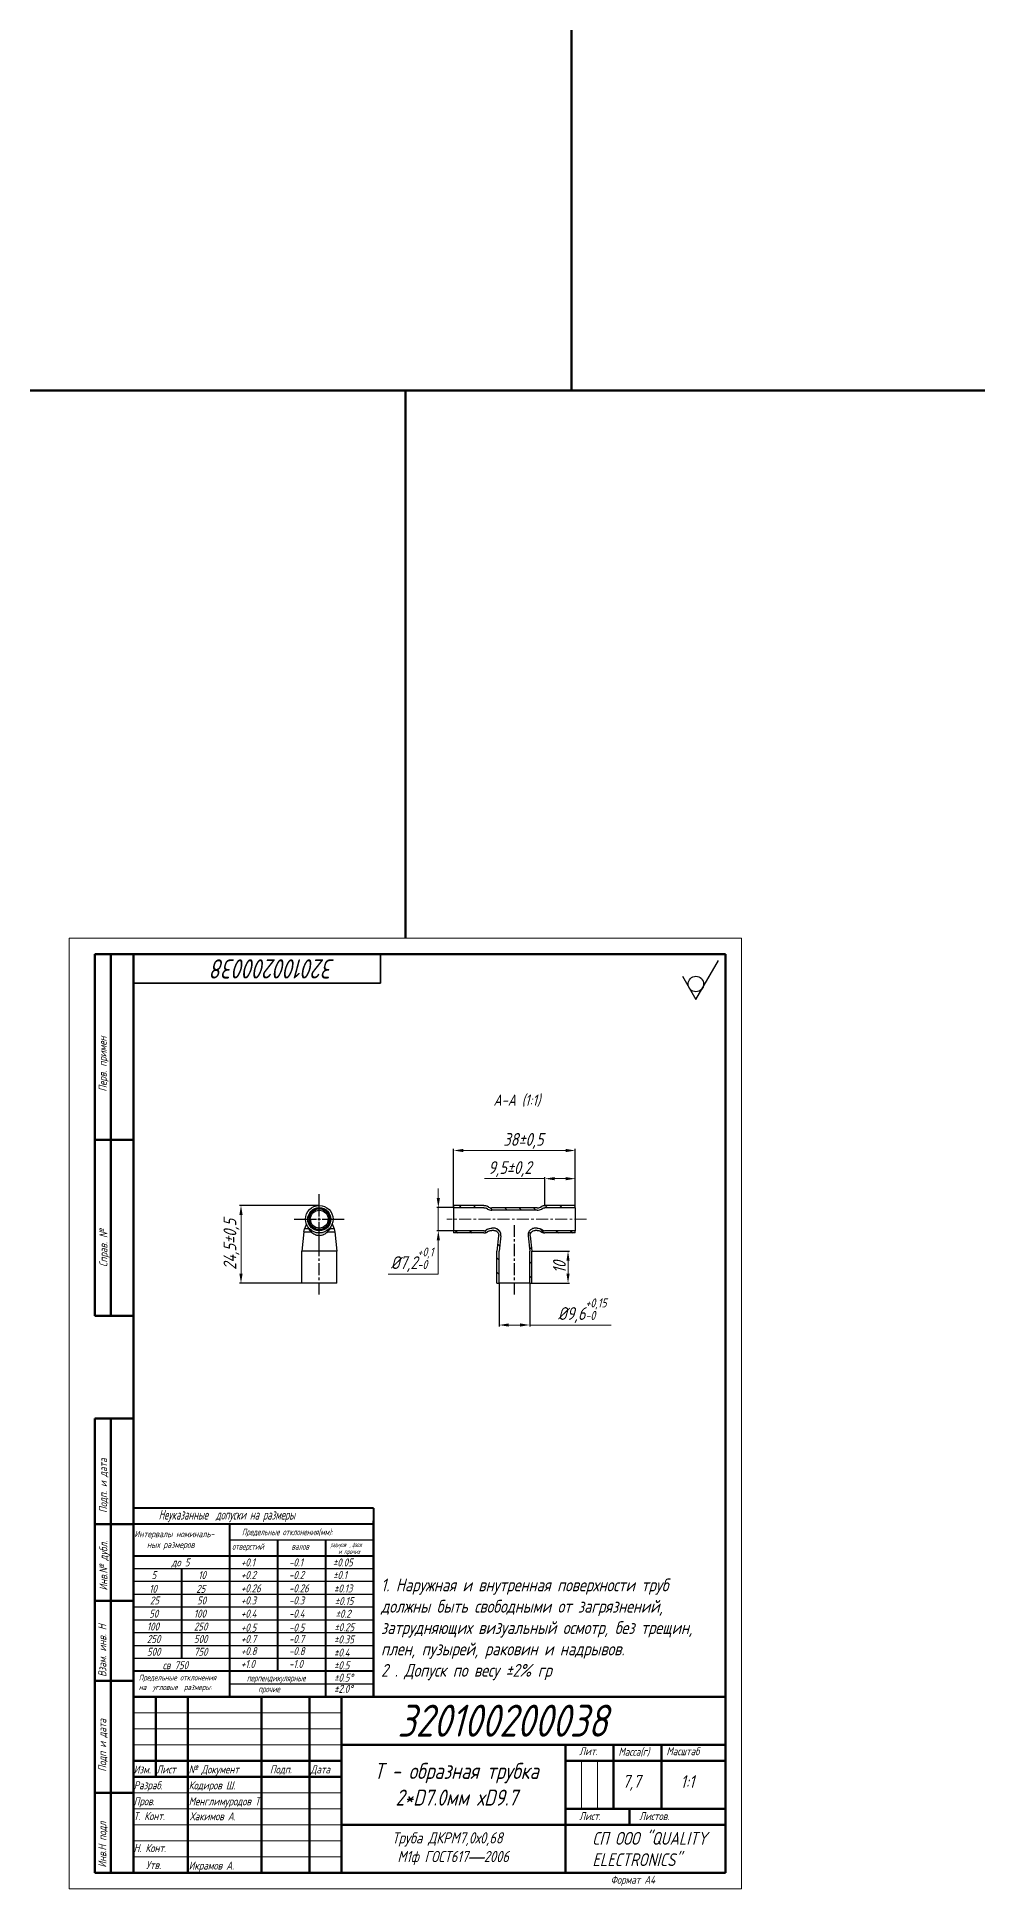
# Model space of a CAD drawing. Header units: millimetres. Extents: x 937859 to 970574, y 987894 to 996517.
# Drawn here: x 943157 to 943451, y 990377 to 990956 of the extents above; entities that cross this region are included whole.
import ezdxf

# ---------------------------------------------------------------- set-up
doc = ezdxf.new("R2010")
doc.units = ezdxf.units.MM
doc.header["$LTSCALE"] = 0.5
for name, pattern in [('CENTER', [0.6, 0.375, -0.075, 0.075, -0.075]), ('CENTER2', [28.575, 19.05, -3.175, 3.175, -3.175]), ('K5LT_BASIC', [0])]:
    doc.linetypes.add(name, pattern=pattern)
doc.layers.add('DIM', color=4, linetype='Continuous')
for name, color, linetype, lineweight in [('MD_Hatching', 7, 'Continuous', 25), ('MD_Visible', 7, 'Continuous', 25), ('MD_Visible Narrow', 7, 'Continuous', 25)]:
    doc.layers.add(name, color=color, linetype=linetype, lineweight=lineweight)
doc.styles.add('GOST type A', font='GOST_A.TTF', dxfattribs={"oblique": 15, "height": 4})
doc.styles.get("Standard").update_dxf_attribs({"font": 'GOST_A.TTF', "oblique": 15})
doc.styles.add('Table text', font='GOST_A.TTF', dxfattribs={"oblique": 15, "height": 2.8})
doc.dimstyles.new('GOST standart', dxfattribs={"dimtxt": 4, "dimasz": 3, "dimexe": 0.5, "dimexo": 0, "dimgap": 0.7, "dimtad": 1, "dimtoh": 1, "dimdec": 1, "dimtxsty": 'GOST type A', "dimcen": 2.5, "dimadec": 0, "dimazin": 0, "dimtfac": 1, "dimtdec": 1, "dimtmove": 0, "dimatfit": 3, "dimfxl": 1, "dimlwd": 5, "dimarcsym": 0})

# ---------------------------------------------------------------- blocks, each defined once
blk = doc.blocks.new('*U672')
at = {"color": 0, "linetype": 'CENTER', "lineweight": 5, "ltscale": 20, "transparency": 16777216}
blk.add_line((8.23, 0), (-35.41, 0), dxfattribs=at)
blk = doc.blocks.new('*U673')
at = {"color": 0, "linetype": 'CENTER', "ltscale": 20, "transparency": 16777216}
blk.add_line((0, -8.48), (0, 13.14), dxfattribs=at)
blk = doc.blocks.new('*U674')
at = {"color": 0, "linetype": 'CENTER2', "transparency": 16777216}
for p, q in [((0, 0.86), (0, 7.8)), ((-7.8, 0), (-0.86, 0)), ((0.86, 0), (7.8, 0)), ((0, -7.8), (0, -0.86))]:
    blk.add_line(p, q, dxfattribs=at)
at = {"color": 0, "linetype": 'Continuous', "transparency": 16777216}
for p, q in [((-0.43, 0), (0.43, 0)), ((0, -0.43), (0, 0.43))]:
    blk.add_line(p, q, dxfattribs=at)
blk = doc.blocks.new('*U675')
at = {"color": 0, "linetype": 'CENTER', "ltscale": 20, "transparency": 16777216}
blk.add_line((0, -8.5), (0, 8.5), dxfattribs=at)
blk = doc.blocks.new('*D676')
at = {"color": 0, "lineweight": 5, "transparency": 16777216}
for p, q in [((943282.15, 990593.03), (943282.15, 990596.03)), ((943282.15, 990590.03), (943282.15, 990582.83)), ((943282.15, 990579.83), (943282.15, 990569.27)), ((943282.15, 990569.27), (943266.45, 990569.27))]:
    blk.add_line(p, q, dxfattribs=at)
at = {"color": 0, "lineweight": -2, "transparency": 16777216}
for p, q in [((943286.93, 990590.03), (943281.65, 990590.03)), ((943286.93, 990582.83), (943281.65, 990582.83))]:
    blk.add_line(p, q, dxfattribs=at)
at = {"color": 0, "lineweight": 5, "transparency": 16777216}
for points in [[(943281.65, 990593.03), (943282.65, 990593.03), (943282.15, 990590.03)], [(943281.65, 990579.83), (943282.65, 990579.83), (943282.15, 990582.83)]]:
    blk.add_solid(points, dxfattribs=at)
at = {"layer": 'Defpoints', "color": 0, "lineweight": 5, "transparency": 16777216}
for p in [(943286.93, 990590.03), (943282.15, 990582.83), (943286.93, 990582.83)]:
    blk.add_point(p, dxfattribs=at)
at = {"color": 0, "lineweight": 5, "transparency": 16777216, "insert": (943273.95, 990573.75), "char_height": 4, "width": 6.5279, "attachment_point": 5, "style": 'GOST type A'}
blk.add_mtext('%%C7,2{\\H0.7x;\\S+0,1^ -0;}', dxfattribs=at)
blk = doc.blocks.new('*D677')
at = {"color": 0, "lineweight": -2, "transparency": 16777216}
for p, q in [((943301.17, 990566.43), (943301.17, 990552.87)), ((943310.69, 990566.43), (943310.69, 990552.87))]:
    blk.add_line(p, q, dxfattribs=at)
at = {"color": 0, "lineweight": 5, "transparency": 16777216}
for p, q in [((943304.17, 990553.37), (943307.69, 990553.37)), ((943310.69, 990553.37), (943336.11, 990553.37))]:
    blk.add_line(p, q, dxfattribs=at)
for points in [[(943304.17, 990553.87), (943304.17, 990552.87), (943301.17, 990553.37)], [(943307.69, 990553.87), (943307.69, 990552.87), (943310.69, 990553.37)]]:
    blk.add_solid(points, dxfattribs=at)
at = {"layer": 'Defpoints', "color": 0, "lineweight": 5, "transparency": 16777216}
for p in [(943301.17, 990566.43), (943310.69, 990566.43), (943301.17, 990553.37)]:
    blk.add_point(p, dxfattribs=at)
at = {"color": 0, "lineweight": 5, "transparency": 16777216, "insert": (943327.11, 990557.85), "char_height": 4, "attachment_point": 5, "style": 'GOST type A'}
blk.add_mtext('%%C9,6{\\H0.7x;\\S+0,15^ -0;}', dxfattribs=at)
blk = doc.blocks.new('*D678')
at = {"color": 0, "lineweight": -2, "transparency": 16777216}
for p, q in [((943244.96, 990590.73), (943220.01, 990590.73)), ((943244.96, 990566.43), (943220.01, 990566.43))]:
    blk.add_line(p, q, dxfattribs=at)
at = {"color": 0, "lineweight": 5, "transparency": 16777216}
blk.add_line((943220.51, 990587.73), (943220.51, 990569.43), dxfattribs=at)
for points in [[(943220.01, 990587.73), (943221.01, 990587.73), (943220.51, 990590.73)], [(943220.01, 990569.43), (943221.01, 990569.43), (943220.51, 990566.43)]]:
    blk.add_solid(points, dxfattribs=at)
at = {"layer": 'Defpoints', "color": 0, "lineweight": 5, "transparency": 16777216}
for p in [(943244.96, 990590.73), (943220.51, 990566.43), (943244.96, 990566.43)]:
    blk.add_point(p, dxfattribs=at)
at = {"color": 0, "lineweight": 5, "transparency": 16777216, "insert": (943217.51, 990578.58), "char_height": 4, "attachment_point": 5, "rotation": 90, "style": 'GOST type A'}
blk.add_mtext('24,5%%P0,5', dxfattribs=at)
blk = doc.blocks.new('*D679')
at = {"color": 0, "lineweight": -2, "transparency": 16777216}
for p, q in [((943286.93, 990590.03), (943286.93, 990608.39)), ((943324.93, 990590.03), (943324.93, 990608.39))]:
    blk.add_line(p, q, dxfattribs=at)
at = {"color": 0, "lineweight": 5, "transparency": 16777216}
blk.add_line((943321.93, 990607.89), (943289.93, 990607.89), dxfattribs=at)
for points in [[(943289.93, 990608.39), (943289.93, 990607.39), (943286.93, 990607.89)], [(943321.93, 990608.39), (943321.93, 990607.39), (943324.93, 990607.89)]]:
    blk.add_solid(points, dxfattribs=at)
at = {"layer": 'Defpoints', "color": 0, "lineweight": 5, "transparency": 16777216}
for p in [(943286.93, 990607.89), (943286.93, 990590.03), (943324.93, 990590.03)]:
    blk.add_point(p, dxfattribs=at)
at = {"color": 0, "lineweight": 5, "transparency": 16777216, "insert": (943308.73, 990610.89), "char_height": 4, "attachment_point": 5, "style": 'GOST type A'}
blk.add_mtext('38%%P0,5', dxfattribs=at)
blk = doc.blocks.new('*D680')
at = {"color": 0, "lineweight": 5, "transparency": 16777216}
for p, q in [((943315.47, 990599.09), (943296.54, 990599.09)), ((943321.93, 990599.09), (943318.47, 990599.09))]:
    blk.add_line(p, q, dxfattribs=at)
at = {"color": 0, "lineweight": -2, "transparency": 16777216}
for p, q in [((943315.47, 990590.73), (943315.47, 990599.59)), ((943324.93, 990590.73), (943324.93, 990599.59))]:
    blk.add_line(p, q, dxfattribs=at)
at = {"color": 0, "lineweight": 5, "transparency": 16777216}
for points in [[(943318.47, 990599.59), (943318.47, 990598.59), (943315.47, 990599.09)], [(943321.93, 990599.59), (943321.93, 990598.59), (943324.93, 990599.09)]]:
    blk.add_solid(points, dxfattribs=at)
at = {"layer": 'Defpoints', "color": 0, "lineweight": 5, "transparency": 16777216}
for p in [(943315.47, 990599.09), (943315.47, 990590.73), (943324.93, 990590.73)]:
    blk.add_point(p, dxfattribs=at)
at = {"color": 0, "lineweight": 0, "transparency": 16777216, "insert": (943304.5, 990602.09), "char_height": 4, "attachment_point": 5, "style": 'GOST type A'}
blk.add_mtext('9,5%%P0,2', dxfattribs=at)
blk = doc.blocks.new('*D681')
at = {"color": 0, "lineweight": -2, "transparency": 16777216}
for p, q in [((943311.39, 990576.43), (943323.17, 990576.43)), ((943311.39, 990566.43), (943323.17, 990566.43))]:
    blk.add_line(p, q, dxfattribs=at)
at = {"color": 0, "lineweight": 5, "transparency": 16777216}
blk.add_line((943322.67, 990569.43), (943322.67, 990573.43), dxfattribs=at)
for points in [[(943322.17, 990573.43), (943323.17, 990573.43), (943322.67, 990576.43)], [(943322.17, 990569.43), (943323.17, 990569.43), (943322.67, 990566.43)]]:
    blk.add_solid(points, dxfattribs=at)
at = {"layer": 'Defpoints', "color": 0, "lineweight": 5, "transparency": 16777216}
for p in [(943311.39, 990576.43), (943322.67, 990576.43), (943311.39, 990566.43)]:
    blk.add_point(p, dxfattribs=at)
at = {"color": 0, "lineweight": 5, "transparency": 16777216, "insert": (943319.97, 990571.43), "char_height": 4, "attachment_point": 5, "rotation": 90, "style": 'GOST type A'}
blk.add_mtext('10', dxfattribs=at)

msp = doc.modelspace()

# ---------------------------------------------------------------- linework, layer by layer
at = {"color": 1, "lineweight": 70}
for p in [(943323.711, 991090.675), (942841.041, 990845.268), (943647.134, 990845.268)]:
    msp.add_line(p, (943323.711, 990845.268), dxfattribs=at)
at = {"color": 1, "lineweight": 90}
msp.add_line((943271.883, 990674.194), (943271.883, 990845.268), dxfattribs=at)
at = {"lineweight": 5}
for p, q in [((943376.883, 990674.194), (943166.883, 990674.194)), ((943166.883, 990674.194), (943376.883, 990674.194)), ((943166.883, 990377.194), (943166.883, 990674.194)), ((943376.883, 990674.194), (943376.883, 990377.194)), ((943186.883, 990432.194), (943251.883, 990432.194)), ((943186.883, 990427.194), (943251.883, 990427.194)), ((943186.883, 990422.194), (943251.883, 990422.194)), ((943326.883, 990402.194), (943326.883, 990417.194)), ((943331.883, 990402.194), (943331.883, 990417.194)), ((943331.883, 990402.194), (943331.883, 990417.194)), ((943186.883, 990407.194), (943251.883, 990407.194)), ((943186.883, 990402.194), (943251.883, 990402.194)), ((943186.883, 990397.194), (943251.883, 990397.194)), ((943186.883, 990392.194), (943251.883, 990392.194)), ((943186.883, 990387.194), (943251.883, 990387.194)), ((943376.883, 990377.194), (943166.883, 990377.194))]:
    msp.add_line(p, q, dxfattribs=at)
at = {"lineweight": 50}
for p, q in [((943174.883, 990669.194), (943186.883, 990669.194)), ((943174.883, 990556.194), (943174.883, 990669.194)), ((943179.883, 990669.194), (943186.883, 990669.194)), ((943179.883, 990556.194), (943179.883, 990669.194)), ((943186.883, 990669.194), (943371.883, 990669.194)), ((943186.883, 990382.194), (943186.883, 990669.194)), ((943186.883, 990669.194), (943186.883, 990556.194)), ((943186.883, 990669.194), (943186.883, 990556.194)), ((943371.883, 990669.194), (943371.883, 990382.194)), ((943186.883, 990611.194), (943174.883, 990611.194)), ((943186.883, 990556.194), (943174.883, 990556.194)), ((943186.883, 990556.194), (943179.883, 990556.194)), ((943174.883, 990467.194), (943174.883, 990524.194)), ((943174.883, 990524.194), (943186.883, 990524.194)), ((943179.883, 990467.194), (943179.883, 990524.194)), ((943186.883, 990524.194), (943186.883, 990467.194)), ((943186.883, 990524.194), (943186.883, 990467.194)), ((943174.883, 990491.194), (943186.883, 990491.194)), ((943174.883, 990467.194), (943174.883, 990491.194)), ((943186.883, 990491.194), (943186.883, 990467.194)), ((943174.883, 990467.194), (943186.883, 990467.194)), ((943174.883, 990382.194), (943174.883, 990467.194)), ((943186.883, 990467.194), (943174.883, 990467.194)), ((943186.883, 990467.194), (943174.883, 990467.194)), ((943179.883, 990467.194), (943179.883, 990382.194)), ((943186.883, 990467.194), (943179.883, 990467.194)), ((943186.883, 990467.194), (943186.883, 990382.194)), ((943174.883, 990442.194), (943186.883, 990442.194)), ((943174.883, 990407.194), (943174.883, 990442.194)), ((943186.883, 990442.194), (943186.883, 990407.194)), ((943186.883, 990437.194), (943371.883, 990437.194)), ((943186.883, 990382.194), (943186.883, 990437.194)), ((943186.883, 990437.194), (943251.883, 990437.194)), ((943193.883, 990437.194), (943193.883, 990412.194)), ((943203.883, 990437.194), (943203.883, 990382.194)), ((943226.883, 990437.194), (943226.883, 990382.194)), ((943241.883, 990437.194), (943241.883, 990382.194)), ((943251.883, 990437.194), (943251.883, 990382.194)), ((943371.883, 990437.194), (943371.883, 990382.194)), ((943186.883, 990417.194), (943251.883, 990417.194)), ((943251.883, 990422.194), (943371.883, 990422.194)), ((943321.883, 990422.194), (943321.883, 990382.194)), ((943321.883, 990417.194), (943371.883, 990417.194)), ((943336.883, 990402.194), (943336.883, 990422.194)), ((943336.883, 990402.194), (943336.883, 990422.194)), ((943351.883, 990402.194), (943351.883, 990422.194)), ((943351.883, 990402.194), (943351.883, 990422.194)), ((943186.883, 990412.194), (943251.883, 990412.194)), ((943186.883, 990407.194), (943174.883, 990407.194)), ((943321.883, 990402.194), (943371.883, 990402.194)), ((943341.883, 990397.194), (943341.883, 990402.194)), ((943251.883, 990397.194), (943371.883, 990397.194)), ((943186.883, 990382.194), (943174.883, 990382.194)), ((943371.883, 990382.194), (943186.883, 990382.194)), ((943371.883, 990382.194), (943186.883, 990382.194))]:
    msp.add_line(p, q, dxfattribs=at)
at = {"lineweight": 35, "ltscale": 10}
for p, q in [((943186.883, 990669.194), (943264.046, 990669.194)), ((943186.883, 990660.18), (943186.883, 990669.194)), ((943264.046, 990669.194), (943264.046, 990660.18)), ((943264.046, 990660.18), (943186.883, 990660.18))]:
    msp.add_line(p, q, dxfattribs=at)
for p, q in [((943362.607, 990655.048), (943369.649, 990667.246)), ((943261.883, 990486.194), (943216.883, 990486.194)), ((943261.883, 990477.194), (943186.883, 990477.194)), ((943261.883, 990473.194), (943186.883, 990473.194)), ((943261.883, 990469.194), (943186.883, 990469.194)), ((943261.883, 990465.194), (943186.883, 990465.194)), ((943261.883, 990461.194), (943186.883, 990461.194)), ((943261.883, 990457.194), (943186.883, 990457.194)), ((943261.883, 990453.194), (943186.883, 990453.194)), ((943261.883, 990457.194), (943261.883, 990437.194)), ((943261.883, 990449.194), (943186.883, 990449.194)), ((943261.883, 990441.194), (943216.883, 990441.194)), ((943261.883, 990441.194), (943216.883, 990441.194)), ((943261.883, 990437.194), (943261.883, 990445.194)), ((943261.883, 990437.194), (943261.883, 990442.194)), ((943261.883, 990437.194), (943371.883, 990437.194)), ((943371.883, 990437.194), (943371.883, 990382.194))]:
    msp.add_line(p, q)
at = {"lineweight": 40}
for p, q in [((943186.883, 990496.194), (943186.883, 990437.194)), ((943261.883, 990496.194), (943186.883, 990496.194)), ((943261.883, 990496.194), (943261.883, 990437.194)), ((943261.883, 990491.194), (943186.883, 990491.194)), ((943216.883, 990491.194), (943216.883, 990437.194)), ((943261.883, 990481.194), (943186.883, 990481.194)), ((943231.883, 990486.194), (943231.883, 990445.194)), ((943246.883, 990486.194), (943246.883, 990437.194)), ((943201.883, 990477.194), (943201.883, 990449.194)), ((943261.883, 990445.194), (943186.883, 990445.194)), ((943261.883, 990437.194), (943186.883, 990437.194))]:
    msp.add_line(p, q, dxfattribs=at)
at = {"linetype": 'K5LT_BASIC', "lineweight": 40}
msp.add_line((943261.883, 990437.194), (943261.883, 990492.194), dxfattribs=at)
msp.add_lwpolyline([(943358.409, 990662.318), (943362.607, 990655.048), (943366.804, 990662.318)])
msp.add_circle((943362.607, 990659.895), 2.423)
at = {"layer": 'MD_Hatching', "linetype": 'Continuous'}
for p, q in [((943288.632, 990590.729), (943289.332, 990590.029)), ((943293.122, 990590.729), (943293.822, 990590.029)), ((943315.573, 990590.729), (943316.273, 990590.029)), ((943320.063, 990590.729), (943320.763, 990590.029)), ((943324.553, 990590.729), (943324.934, 990590.348)), ((943298.346, 990589.995), (943299.112, 990589.229)), ((943302.902, 990589.929), (943303.602, 990589.229)), ((943307.392, 990589.929), (943308.092, 990589.229)), ((943311.883, 990589.929), (943312.583, 990589.229)), ((943287.552, 990582.829), (943288.252, 990582.129)), ((943292.042, 990582.829), (943292.742, 990582.129)), ((943296.526, 990582.835), (943297.103, 990582.257)), ((943300.423, 990583.428), (943301.503, 990582.348)), ((943310.404, 990582.427), (943310.938, 990581.893)), ((943313.814, 990583.507), (943315.17, 990582.152)), ((943318.983, 990582.829), (943319.683, 990582.129)), ((943323.473, 990582.829), (943324.173, 990582.129)), ((943300.474, 990574.397), (943301.174, 990573.697)), ((943300.713, 990578.648), (943301.349, 990578.012)), ((943310.543, 990577.798), (943311.332, 990577.009)), ((943310.694, 990573.157), (943311.394, 990572.457)), ((943300.474, 990569.906), (943301.174, 990569.206)), ((943310.694, 990568.667), (943311.394, 990567.967))]:
    msp.add_line(p, q, dxfattribs=at)
at = {"layer": 'MD_Visible', "extrusion": (1, -1.83697e-16, -2.9694e-13)}
for p, q in [((943286.934, 990590.729), (943286.934, 990590.029)), ((943296.398, 990590.729), (943286.934, 990590.729)), ((943297.856, 990590.197), (943297.398, 990590.461)), ((943314.013, 990590.197), (943314.47, 990590.461)), ((943324.934, 990590.729), (943315.47, 990590.729)), ((943324.934, 990590.029), (943324.934, 990590.729)), ((943296.398, 990590.029), (943286.934, 990590.029)), ((943286.934, 990590.029), (943286.934, 990582.829)), ((943297.506, 990589.591), (943297.048, 990589.855)), ((943313.013, 990589.929), (943298.856, 990589.929)), ((943313.013, 990589.229), (943298.856, 990589.229)), ((943314.363, 990589.591), (943314.82, 990589.855)), ((943324.934, 990590.029), (943315.47, 990590.029)), ((943324.934, 990590.029), (943324.934, 990582.829)), ((943286.934, 990582.829), (943286.934, 990582.129)), ((943296.398, 990582.829), (943286.934, 990582.829)), ((943296.398, 990582.129), (943286.934, 990582.129)), ((943297.506, 990583.267), (943297.048, 990583.003)), ((943297.856, 990582.661), (943297.398, 990582.397)), ((943299.504, 990583.629), (943298.856, 990583.629)), ((943299.504, 990582.929), (943298.856, 990582.929)), ((943300.995, 990581.268), (943300.474, 990576.429)), ((943301.691, 990581.193), (943301.174, 990576.391)), ((943310.177, 990581.193), (943310.694, 990576.391)), ((943310.873, 990581.268), (943311.394, 990576.429)), ((943313.013, 990583.629), (943312.364, 990583.629)), ((943313.013, 990582.929), (943312.364, 990582.929)), ((943314.013, 990582.661), (943314.47, 990582.397)), ((943314.363, 990583.267), (943314.82, 990583.003)), ((943324.934, 990582.829), (943315.47, 990582.829)), ((943324.934, 990582.129), (943315.47, 990582.129)), ((943324.934, 990582.129), (943324.934, 990582.829)), ((943300.474, 990566.429), (943300.474, 990576.429)), ((943301.174, 990566.429), (943301.174, 990576.391)), ((943310.694, 990566.429), (943310.694, 990576.391)), ((943311.394, 990566.429), (943311.394, 990576.429)), ((943300.474, 990566.429), (943301.174, 990566.429)), ((943310.694, 990566.429), (943301.174, 990566.429)), ((943310.694, 990566.429), (943311.394, 990566.429))]:
    msp.add_line(p, q, dxfattribs=at)
at = {"layer": 'MD_Visible'}
for p, q in [((943240.929, 990584.943), (943240.366, 990583.379)), ((943248.999, 990584.943), (943249.561, 990583.379)), ((943240.152, 990582.453), (943239.504, 990576.429)), ((943249.775, 990582.453), (943250.424, 990576.429)), ((943244.964, 990576.429), (943239.504, 990576.429)), ((943239.504, 990566.429), (943239.504, 990576.429)), ((943250.424, 990576.429), (943244.964, 990576.429)), ((943250.424, 990566.429), (943250.424, 990576.429)), ((943244.964, 990566.429), (943239.504, 990566.429)), ((943250.424, 990566.429), (943244.964, 990566.429))]:
    msp.add_line(p, q, dxfattribs=at)
at = {"layer": 'MD_Visible', "extrusion": (0, 0, -1)}
for centre, radius, start, end in [((-943244.964, 990586.429), 4.3, 270, 90), ((-943244.964, 990586.429), 4.3, 90, 270), ((-943244.964, 990586.429), 3.6, 270, 90), ((-943244.964, 990586.429), 2.8, 270, 90), ((-943244.964, 990586.429), 3.6, 90, 270), ((-943244.964, 990586.429), 2.8, 90, 270), ((-943244.129, 990582.025), 4, 6.146626, 19.798876), ((-943245.798, 990582.025), 4, 160.201124, 173.853374)]:
    msp.add_arc(centre, radius, start, end, dxfattribs=at)
at = {"layer": 'MD_Visible', "extrusion": (-2.24964e-32, -1.22465e-16, -1)}
for centre, radius, start, end in [((-943296.398, 990588.729), 2, 90, 120), ((-943315.47, 990588.729), 2, 60, 90), ((-943296.398, 990588.729), 1.3, 90, 120), ((-943315.47, 990588.729), 1.3, 60, 90), ((-943298.856, 990580.929), 2.7, 60, 90), ((-943313.013, 990580.929), 2.7, 90, 120), ((-943313.013, 990580.929), 2, 90, 120)]:
    msp.add_arc(centre, radius, start, end, dxfattribs=at)
at = {"layer": 'MD_Visible'}
for centre, radius, start, end in [((943298.856, 990591.929), 2.7, 240, 270), ((943298.856, 990591.929), 2, 240, 270), ((943313.013, 990591.929), 2, 270, 300), ((943313.013, 990591.929), 2.7, 270, 300), ((943296.398, 990584.129), 1.3, 270, 300), ((943296.398, 990584.129), 2, 270, 300), ((943315.47, 990584.129), 2, 240, 270), ((943315.47, 990584.129), 1.3, 240, 270)]:
    msp.add_arc(centre, radius, start, end, dxfattribs=at)
at = {"layer": 'MD_Visible', "extrusion": (5.04646e-29, -1.22465e-16, -1)}
msp.add_arc((-943298.856, 990580.929), 2, 60, 90, dxfattribs=at)
at = {"layer": 'MD_Visible'}
for points in [[(943242.177, 990586.159), (943242.197, 990585.945), (943242.246, 990585.707), (943242.335, 990585.464)], [(943242.246, 990585.755), (943242.306, 990585.511), (943242.404, 990585.258), (943242.552, 990585.006)], [(943247.592, 990585.464), (943247.681, 990585.707), (943247.73, 990585.945), (943247.75, 990586.159)]]:
    msp.add_open_spline(points, degree=3, dxfattribs=at)
for points, knots in [([(943301.691, 990581.193), (943301.71, 990581.369), (943301.708, 990581.547), (943301.659, 990581.912), (943301.609, 990582.097), (943301.426, 990582.536), (943301.267, 990582.775), (943300.863, 990583.184), (943300.619, 990583.348), (943300.082, 990583.572), (943299.794, 990583.629), (943299.504, 990583.629)], [-0.37014871, -0.37014871, -0.37014871, -0.37014871, -0.31706326, -0.31706326, -0.25973, -0.25973, -0.17446073, -0.17446073, -0.08708051, -0.08708051, 0, 0, 0, 0]), ([(943299.504, 990582.929), (943299.625, 990582.929), (943299.745, 990582.914), (943299.989, 990582.854), (943300.111, 990582.807), (943300.395, 990582.651), (943300.545, 990582.526), (943300.793, 990582.222), (943300.886, 990582.044), (943300.999, 990581.664), (943301.017, 990581.465), (943300.995, 990581.268)], [-0.25237412, -0.25237412, -0.25237412, -0.25237412, -0.2161795, -0.2161795, -0.17708864, -0.17708864, -0.1189505, -0.1189505, -0.05937308, -0.05937308, 0, 0, 0, 0]), ([(943312.364, 990583.629), (943312.187, 990583.629), (943312.011, 990583.608), (943311.654, 990583.52), (943311.475, 990583.45), (943311.058, 990583.222), (943310.838, 990583.038), (943310.474, 990582.592), (943310.337, 990582.332), (943310.172, 990581.774), (943310.146, 990581.482), (943310.177, 990581.193)], [-0.37014871, -0.37014871, -0.37014871, -0.37014871, -0.31706326, -0.31706326, -0.25973, -0.25973, -0.17446073, -0.17446073, -0.08708051, -0.08708051, 0, 0, 0, 0]), ([(943310.873, 990581.268), (943310.86, 990581.388), (943310.862, 990581.509), (943310.895, 990581.758), (943310.929, 990581.884), (943311.054, 990582.184), (943311.162, 990582.347), (943311.438, 990582.625), (943311.605, 990582.737), (943311.971, 990582.89), (943312.167, 990582.929), (943312.364, 990582.929)], [-0.25237412, -0.25237412, -0.25237412, -0.25237412, -0.2161795, -0.2161795, -0.17708864, -0.17708864, -0.1189505, -0.1189505, -0.05937308, -0.05937308, 0, 0, 0, 0])]:
    msp.add_open_spline(points, degree=3, knots=knots, dxfattribs=at)
at = {"layer": 'MD_Visible Narrow'}
for p, q in [((943240.152, 990582.453), (943242.497, 990582.453)), ((943241.669, 990583.379), (943240.366, 990583.379)), ((943247.43, 990582.453), (943249.775, 990582.453)), ((943249.561, 990583.379), (943248.258, 990583.379))]:
    msp.add_line(p, q, dxfattribs=at)
at = {"layer": 'MD_Visible Narrow', "extrusion": (0, 0, -1)}
for start, end in [(270, 90), (90, 270)]:
    msp.add_arc((-943244.964, 990586.429), 3.426, start, end, dxfattribs=at)
at = {"layer": 'MD_Visible Narrow'}
for start, end in [(90, 270), (270, 90)]:
    msp.add_arc((943244.964, 990586.429), 3.162, start, end, dxfattribs=at)
for points in [[(943241.669, 990583.379), (943241.605, 990583.542), (943241.551, 990583.707), (943241.506, 990583.872)], [(943243.882, 990581.471), (943243.882, 990581.471), (943243.882, 990581.471), (943243.882, 990581.471)], [(943246.045, 990581.471), (943246.045, 990581.471), (943246.045, 990581.471), (943246.045, 990581.471)], [(943248.421, 990583.872), (943248.376, 990583.707), (943248.322, 990583.543), (943248.258, 990583.379)]]:
    msp.add_open_spline(points, degree=3, dxfattribs=at)
for points, knots in [([(943242.497, 990582.453), (943242.319, 990582.596), (943242.16, 990582.751), (943242.023, 990582.907), (943241.886, 990583.063), (943241.769, 990583.222), (943241.669, 990583.379)], [0.0071644783, 0.0071644783, 0.0071644783, 0.0071644783, 0.007949787, 0.007949787, 0.007949787, 0.0087350957, 0.0087350957, 0.0087350957, 0.0087350957]), ([(943244.964, 990581.268), (943244.841, 990581.268), (943244.718, 990581.276), (943244.474, 990581.307), (943244.352, 990581.33), (943243.995, 990581.42), (943243.773, 990581.506), (943243.355, 990581.721), (943243.16, 990581.85), (943242.806, 990582.132), (943242.645, 990582.286), (943242.497, 990582.453)], [0.0029391563, 0.0029391563, 0.0029391563, 0.0029391563, 0.0033071104, 0.0033071104, 0.0036750646, 0.0036750646, 0.004410973, 0.004410973, 0.0051468813, 0.0051468813, 0.0058827897, 0.0058827897, 0.0058827897, 0.0058827897]), ([(943247.43, 990582.453), (943247.283, 990582.287), (943247.122, 990582.132), (943246.769, 990581.851), (943246.575, 990581.722), (943246.156, 990581.507), (943245.933, 990581.42), (943245.457, 990581.3), (943245.209, 990581.268), (943244.964, 990581.268)], [0, 0, 0, 0, 0.0007347891, 0.0007347891, 0.0014695781, 0.0014695781, 0.0022043672, 0.0022043672, 0.0029391563, 0.0029391563, 0.0029391563, 0.0029391563]), ([(943248.258, 990583.379), (943248.159, 990583.223), (943248.04, 990583.062), (943247.903, 990582.906), (943247.766, 990582.75), (943247.609, 990582.597), (943247.43, 990582.453)], [0, 0, 0, 0, 0.0007824444, 0.0007824444, 0.0007824444, 0.0015648888, 0.0015648888, 0.0015648888, 0.0015648888])]:
    msp.add_open_spline(points, degree=3, knots=knots, dxfattribs=at)

# ---------------------------------------------------------------- block references
at = {"linetype": 'CENTER2', "extrusion": (0, 0, -1), "rotation": 90.00000000000001}
msp.add_blockref('*U674', (-943244.964, 990586.429), dxfattribs=at)
at = {"linetype": 'CENTER', "lineweight": 5, "ltscale": 20}
msp.add_blockref('*U672', (943320.202, 990586.429), dxfattribs=at)
at = {"linetype": 'CENTER', "ltscale": 20}
for name, p in [('*U675', (943244.964, 990571.429)), ('*U673', (943305.934, 990571.41))]:
    msp.add_blockref(name, p, dxfattribs=at)

# ---------------------------------------------------------------- texts
at = {"oblique": 15, "width": 0.965}
msp.add_text('320100200038 ', height=6, rotation=180, dxfattribs=at).set_placement((943249.848, 990667.629))
at = {"oblique": 15}
for s, height, width, p in [('Неуказанные  допуски на размеры', 3, 0.8, (943194.793, 990492.592)), ('Интервалы номиналь-', 2, 0.9, (943187.198, 990487.084)), ('Предельные отклонения(мм):', 2, 0.8, (943220.814, 990487.703)), ('ных размеров', 2, 0.9, (943191.125, 990483.75)), ('отверстий', 2, 0.8, (943217.726, 990483.168)), ('валов', 2, 0.8, (943236.275, 990483.186)), ('радиусов  , фасок', 1.5, 0.6, (943248.493, 990484.001)), ('и прочих', 1.5, 0.8, (943250.929, 990481.857)), ('на  угловые  размеры:', 1.8, 0.9, (943188.589, 990439.329)), ('Предельные отклонения', 1.8, 0.9, (943188.589, 990442.329)), ('перпендикулярные', 2, 0.8, (943222.35, 990442.076)), ('прочие', 2, 0.8, (943225.902, 990438.649))]:
    msp.add_text(s, height=height, dxfattribs=dict(at, width=width)).set_placement(p)
for s, height, p in [('до 5', 2.5, (943198.783, 990477.958)), ('+0.1', 2.5, (943220.481, 990477.958)), ('-0.1', 2.5, (943235.49, 990477.958)), ('±0.05', 2.5, (943249.205, 990477.958)), ('5', 2.5, (943192.548, 990473.977)), ('10', 2.5, (943207.156, 990473.977)), ('+0.2', 2.5, (943220.481, 990474.031)), ('-0.2', 2.5, (943235.49, 990474.031)), ('±0.1', 2.5, (943249.253, 990474.014)), ('10', 2.5, (943191.835, 990469.692)), ('25', 2.5, (943206.511, 990469.692)), ('+0.26', 2.5, (943220.481, 990469.862)), ('-0.26', 2.5, (943235.49, 990469.862)), ('±0.13', 2.5, (943249.537, 990469.82)), ('50', 2.5, (943191.82, 990461.958)), ('25', 2.5, (943192.06, 990466.063)), ('100', 2.5, (943205.792, 990461.958)), ('50', 2.5, (943206.767, 990466.063)), ('+0.3', 2.5, (943220.481, 990466.074)), ('+0.4', 2.5, (943220.481, 990461.958)), ('-0.3', 2.5, (943235.49, 990466.074)), ('-0.4', 2.5, (943235.49, 990461.958)), ('±0.15', 2.5, (943249.791, 990465.874)), ('±0.2', 2.5, (943250.043, 990461.933)), ('100', 2.5, (943191.116, 990457.923)), ('250', 2.5, (943205.792, 990457.923)), ('+0.5', 2.5, (943220.481, 990457.592)), ('-0.5', 2.5, (943235.49, 990457.592)), ('±0.25', 2.5, (943249.655, 990457.697)), ('250', 2.5, (943191.116, 990454.037)), ('500', 2.5, (943191.118, 990450.037)), ('500', 2.5, (943205.793, 990454.037)), ('750', 2.5, (943205.793, 990450.037)), ('+0.7', 2.5, (943220.481, 990454.036)), ('+0.8', 2.5, (943220.481, 990450.234)), ('-0.7', 2.5, (943235.49, 990454.036)), ('-0.8', 2.5, (943235.49, 990450.234)), ('±0.35', 2.5, (943249.545, 990453.905)), ('±0.4', 2.5, (943249.545, 990449.805)), (' св 750', 2.5, (943194.744, 990445.837)), ('+1.0', 2.5, (943220.481, 990446.234)), ('-1.0', 2.5, (943235.49, 990446.234)), ('±0.5', 2.5, (943249.545, 990445.805)), ('±0.5°', 2.5, (943249.57, 990441.958)), ('±2.0°', 2.5, (943249.57, 990438.454)), ('Лит.', 2.5, (943326.177, 990418.985)), ('Масса(г)', 2.5, (943338.414, 990418.807)), ('Масштаб', 2.5, (943353.392, 990418.971)), ('Изм.', 2.5, (943186.997, 990413.275)), ('Лист', 2.5, (943194.09, 990413.3)), ('№ Документ', 2.5, (943204.145, 990413.3)), ('Подп.', 2.5, (943229.545, 990413.3)), ('Дата', 2.5, (943242.261, 990413.3)), ('7,7', 4, (943339.713, 990408.847)), ('1:1', 4, (943357.811, 990408.74)), ('Разраб.', 2.5, (943186.997, 990408.334)), ('Пров.', 2.5, (943186.997, 990403.334)), ('Менглимуродов Т.', 2.5, (943204.179, 990403.319)), ('Кодиров Ш.', 2.5, (943204.179, 990408.319)), ('Т. Конт.', 2.5, (943186.997, 990398.725)), ('Хакимов А.', 2.5, (943204.481, 990398.651)), ('Лист.', 2.5, (943326.177, 990398.712)), ('Листов.', 2.5, (943344.912, 990398.712)), ('Н. Конт.', 2.5, (943186.997, 990388.724)), ('Утв.', 2.5, (943190.875, 990383.424)), ('Икрамов А.', 2.5, (943204.179, 990383.247)), ('Формат А4', 2.5, (943335.947, 990378.801))]:
    msp.add_text(s, height=height, dxfattribs=at).set_placement(p)
for s, p in [('Взам. инв. Н', (943178.423, 990443.441)), ('Подп и дата', (943178.423, 990413.836)), ('Инв.Н подл', (943178.431, 990383.87))]:
    msp.add_text(s, height=2.5, rotation=90, dxfattribs=at).set_placement(p)
at = {"attachment_point": 1}
for s, width, gutter_width, insert, char_height, style in [('A-A (1:1)', 21.53937, 20, (943299.377, 990625.384), 3.5, 'GOST type A'), ('1. Наружная и внутренная поверхности труб должны быть свободными от загрязнений, затрудняющих визуальный осмотр, без трещин, плен, пузырей, раковин и надрывов.\\P2 . Допуск по весу ±2% гр', 102.66081, 20, (943264.255, 990474.171), 4, 'GOST type A'), ('320100200038', 77.69281, 22.323, (943269.376, 990434.766), 10, 'Table text'), ('\\pxqc;Т - образная трубка 2*D7.0мм хD9.7', 59.11143, 22.323, (943258.259, 990416.566), 5, 'Table text')]:
    msp.add_mtext_dynamic_manual_height_columns(s, width=width, gutter_width=gutter_width, heights=[0], dxfattribs=dict(at, insert=insert, char_height=char_height, style=style))
at = {"insert": (943259.133, 990394.902), "char_height": 3.5, "width": 51.70204, "attachment_point": 1}
msp.add_mtext('\\pxqc;Труба ДКРМ7,0х0,68\\P  M1ф ГОСТ617{\\fArial|b0|i0|c0|p34;—}2006 ', dxfattribs=at)
at = {"insert": (943330.274, 990395.005), "char_height": 4, "width": 41.60985, "attachment_point": 1, "style": 'GOST type A'}
msp.add_mtext('СП ООО "QUALITY ELECTRONICS"', dxfattribs=at)
at = {"layer": 'DIM', "color": 0, "oblique": 15}
for s, p in [('Перв. примен', (943178.537, 990626.29)), ('Справ. №', (943178.772, 990571.538)), ('Подп. и дата', (943178.679, 990494.66)), ('Инв.№ дубл.', (943178.776, 990470.435))]:
    msp.add_text(s, height=2.5, rotation=90, dxfattribs=at).set_placement(p)

# ---------------------------------------------------------------- dimensions: what is measured, and where the dimension line sits
at = {"lineweight": 5}
for base, p1, p2, text, picture, middle in [((943286.934, 990607.892), (943324.934, 990590.029), (943286.934, 990590.029), '<>%%P0,5', '*D679', (943308.727, 990607.892)), ((943301.174, 990553.375), (943310.694, 990566.429), (943301.174, 990566.429), '%%C9,6{\\H0.7x;\\S+0,15^ -0;}', '*D677', (943327.112, 990553.375))]:
    dim = msp.add_linear_dim(base=base, p1=p1, p2=p2, text=text, dimstyle='GOST standart', override={"dimtxt": 3}, dxfattribs=at)
    dim.commit()
    dim.dimension.update_dxf_attribs({"geometry": picture, "text_midpoint": middle, "dimtype": 160})
at = {"lineweight": 0}
dim = msp.add_linear_dim(base=(943315.47, 990599.086), p1=(943324.934, 990590.729), p2=(943315.47, 990590.729), text='<>%%P0,2', dimstyle='GOST standart', override={"dimtxt": 3}, dxfattribs=at)
dim.commit()
dim.dimension.update_dxf_attribs({"geometry": '*D680', "text_midpoint": (943304.503, 990602.088)})
at = {"lineweight": 5}
dim = msp.add_linear_dim(base=(943220.513, 990566.429), p1=(943244.964, 990590.729), p2=(943244.964, 990566.429), angle=270, text='24,5%%P0,5', dimstyle='GOST standart', override={"dimtxt": 3}, dxfattribs=at)
dim.commit()
dim.dimension.update_dxf_attribs({"geometry": '*D678', "text_midpoint": (943217.512, 990578.579)})
dim = msp.add_linear_dim(base=(943282.146, 990582.829), p1=(943286.934, 990590.029), p2=(943286.934, 990582.829), angle=270, text='%%C7,2{\\H0.7x;\\S+0,1^ -0;}', dimstyle='GOST standart', override={"dimtxt": 3}, dxfattribs=at)
dim.commit()
dim.dimension.update_dxf_attribs({"geometry": '*D676', "text_midpoint": (943273.95, 990569.267), "dimtype": 160})
dim = msp.add_linear_dim(base=(943322.672, 990576.429), p1=(943311.394, 990566.429), p2=(943311.394, 990576.429), angle=90, dimstyle='GOST standart', override={"dimtxt": 3}, dxfattribs=at)
dim.commit()
dim.dimension.update_dxf_attribs({"geometry": '*D681', "text_midpoint": (943319.971, 990571.429)})

doc.saveas('drawing.dxf')
